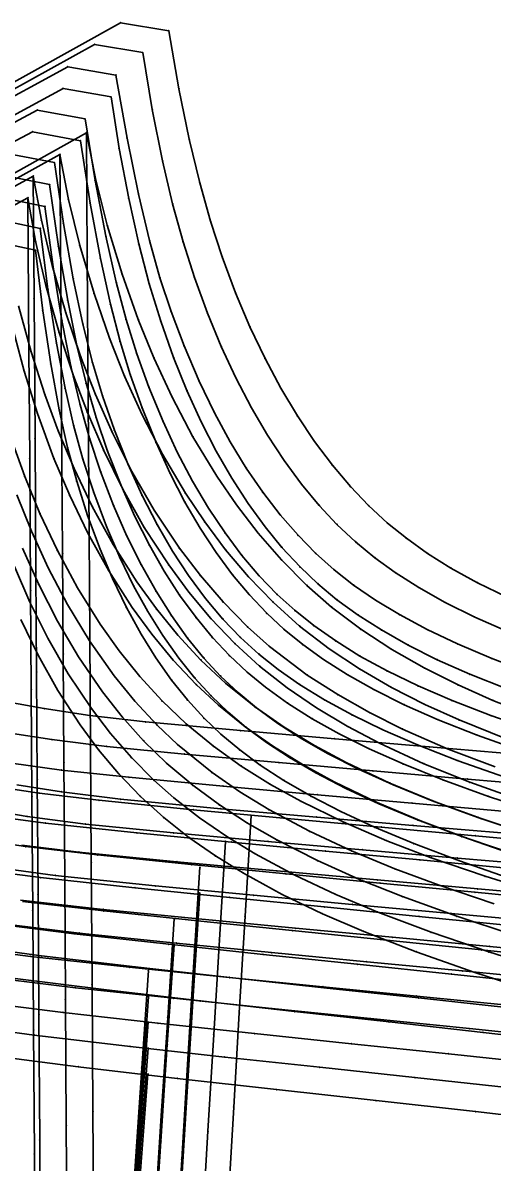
# Model space of a CAD drawing. Extents: x -2408 to 1029, y -526 to 2095.
# Drawn here: x -875.3 to -800.3, y 425.4 to 607.4 of the extents above; entities that cross this region are included whole.
import ezdxf

# ---------------------------------------------------------------- set-up
doc = ezdxf.new("R2010")
doc.units = 0

# ---------------------------------------------------------------- blocks, each defined once
blk = doc.blocks.new(' -30')
at = {"layer": '1'}
for points in [[(-289.37386, 551.669496), (-274.412109, 549.77348), (-259.387268, 548.018997), (-244.405844, 546.337371), (-229.340909, 544.673875), (-214.357411, 543.007636), (-199.380836, 541.282704), (-184.367609, 539.451497), (-169.415656, 537.522511), (-154.549495, 535.507821), (-139.623474, 533.388503), (-124.646614, 531.167397), (-109.742759, 528.897307), (-94.63028, 526.580048), (-94.802148, 510.607237)], [(-364.514656, 143.430233), (-356.98101, 141.824617), (-355.813594, 132.158505), (-354.538157, 123.666169), (-353.201786, 116.346954), (-351.861105, 110.329195), (-350.407926, 104.948884), (-348.670682, 99.509993), (-346.689194, 94.131463), (-344.700375, 89.417051), (-342.479266, 84.806244), (-340.157858, 80.571181), (-337.810276, 76.793827), (-335.284992, 73.211457), (-332.770756, 70.071375), (-330.092839, 67.134432), (-327.423609, 64.578204), (-324.427648, 62.071417), (-321.140023, 59.652097), (-317.385468, 57.203619), (-313.036759, 54.686399), (-308.291491, 52.237276), (-302.903868, 49.742718), (-296.657703, 47.134884), (-289.397763, 44.384762), (-280.534735, 41.31904)]]:
    blk.add_lwpolyline(points, dxfattribs=at)
at = {"layer": '14'}
for points in [[(-293.301081, 539.39331), (-278.887447, 537.525193), (-263.114558, 535.66237), (-247.286252, 533.87858), (-231.421617, 532.126365), (-215.539805, 530.358269), (-199.659932, 528.526835), (-184.716631, 526.701148), (-169.079779, 524.666477), (-154.148415, 522.623082), (-138.82949, 520.438341)], [(-359.312063, 82.89658), (-356.565087, 77.207748), (-353.429419, 71.577262), (-349.88047, 66.087087), (-346.932749, 62.110837), (-343.728349, 58.294186), (-340.256893, 54.671709), (-336.528481, 51.291077), (-332.521971, 48.123477), (-328.283764, 45.170857), (-323.843345, 42.41814), (-317.659198, 39.032747), (-311.237876, 35.940191), (-304.649272, 33.104733), (-296.284769, 29.867512), (-286.909948, 26.573871), (-276.877036, 23.332868), (-263.532528, 19.336986), (-248.79876, 15.122326), (-233.814479, 10.82606), (-218.955663, 6.515586), (-204.365013, 2.23947), (-188.641266, -2.412398), (-173.620496, -6.895268)]]:
    blk.add_lwpolyline(points, dxfattribs=at)
at = {"layer": '2'}
for p in [(-267.785759, 536.391029), (-356.98101, 141.824617)]:
    blk.add_point(p, dxfattribs=at)
at = {"layer": '3'}
for p in [(-274.412109, 549.77348), (-259.387268, 548.018997), (-244.405844, 546.337371), (-229.340909, 544.673875), (-214.357411, 543.007636), (-278.887447, 537.525193), (-263.114558, 535.66237), (-247.286252, 533.87858), (-231.421617, 532.126365), (-215.539805, 530.358269), (-355.813594, 132.158505), (-354.538157, 123.666169), (-353.201786, 116.346954), (-351.861105, 110.329195), (-350.407926, 104.948884), (-348.670682, 99.509993), (-346.689194, 94.131463), (-344.700375, 89.417051), (-342.479266, 84.806244), (-340.157858, 80.571181), (-356.565087, 77.207748), (-337.810276, 76.793827), (-335.284992, 73.211457), (-353.429419, 71.577262), (-332.770756, 70.071375), (-349.88047, 66.087087), (-330.092839, 67.134432), (-327.423609, 64.578204), (-346.932749, 62.110837), (-324.427648, 62.071417), (-343.728349, 58.294186), (-321.140023, 59.652097), (-317.385468, 57.203619), (-340.256893, 54.671709), (-313.036759, 54.686399), (-336.528481, 51.291077), (-308.291491, 52.237276), (-302.903868, 49.742718), (-332.521971, 48.123477), (-296.657703, 47.134884), (-328.283764, 45.170857), (-289.397763, 44.384762), (-323.843345, 42.41814), (-317.659198, 39.032747), (-311.237876, 35.940191), (-304.649272, 33.104733), (-296.284769, 29.867512), (-286.909948, 26.573871)]:
    blk.add_point(p, dxfattribs=at)
at = {"layer": '8'}
blk.add_lwpolyline([(-267.785759, 536.391029), (-268.970889, 520.885647), (-270.140575, 505.316837), (-271.278187, 489.841572), (-272.408891, 474.313432), (-273.518252, 459.303073), (-274.691014, 443.778063), (-275.86766, 428.304753), (-277.042325, 412.779884), (-278.21354, 397.254754), (-279.349544, 382.208615), (-280.523073, 366.683647), (-281.657577, 351.675743), (-282.83071, 336.150751), (-283.991246, 320.791318), (-285.164421, 305.266334), (-286.316888, 290.015761), (-287.446104, 275.072392), (-287.709846, 271.582108)], dxfattribs=at)
blk = doc.blocks.new(' -31')
at = {"layer": '1'}
for points in [[(-294.572983, 555.939261), (-284.804591, 554.599783), (-269.843716, 552.837988), (-254.754232, 551.143919), (-239.759855, 549.516941), (-224.661296, 547.900369), (-209.677459, 546.273139), (-194.588975, 544.567746), (-179.555679, 542.76568), (-164.49136, 540.856719), (-149.612358, 538.879205), (-134.57248, 536.78732), (-119.590017, 534.612449), (-104.571126, 532.37467), (-89.524498, 530.117836), (-89.730812, 514.301875)], [(-364.639015, 146.936512), (-357.084465, 145.364552), (-355.841744, 135.652981), (-354.486199, 127.056629), (-353.116739, 119.8533), (-351.757173, 113.92772), (-350.272996, 108.545644), (-348.545351, 103.225238), (-346.502733, 97.769422), (-344.398006, 92.850309), (-342.200239, 88.341027), (-339.917824, 84.21009), (-337.547293, 80.412807), (-334.990777, 76.797071), (-332.427198, 73.603243), (-329.84217, 70.765068), (-327.103361, 68.131399), (-324.233994, 65.718449), (-320.993117, 63.31719), (-317.328381, 60.911098), (-313.126542, 58.460137), (-308.364337, 55.986844), (-303.07149, 53.527165), (-296.919245, 50.955733), (-289.868552, 48.288784), (-281.27231, 45.327923)]]:
    blk.add_lwpolyline(points, dxfattribs=at)
at = {"layer": '14'}
for points in [[(-296.973227, 543.458219), (-285.931814, 541.950514), (-270.650007, 540.142391), (-255.549055, 538.454662), (-240.406033, 536.816289), (-225.236624, 535.189131), (-210.056457, 533.535046), (-194.881169, 531.815889), (-179.880956, 530.013863), (-164.96576, 528.111366), (-149.778742, 526.078391), (-134.212277, 523.907193), (-118.401681, 521.618003), (-102.367792, 519.202194)], [(-361.203538, 91.426568), (-358.719196, 85.689988), (-355.860612, 79.93868), (-352.603039, 74.25716), (-348.921728, 68.729945), (-345.867782, 64.73664), (-342.551122, 60.913328), (-338.96131, 57.295663), (-335.752168, 54.458364), (-331.663581, 51.273472), (-327.340052, 48.30966), (-322.811814, 45.551205), (-316.508018, 42.165552), (-309.965754, 39.079783), (-303.256714, 36.256644), (-294.745062, 33.04027), (-285.569932, 29.89167), (-275.368494, 26.673572)]]:
    blk.add_lwpolyline(points, dxfattribs=at)
at = {"layer": '2'}
for p in [(-267.785759, 539.896202), (-357.084465, 145.364552)]:
    blk.add_point(p, dxfattribs=at)
at = {"layer": '3'}
for p in [(-284.804591, 554.599783), (-269.843716, 552.837988), (-254.754232, 551.143919), (-239.759855, 549.516941), (-224.661296, 547.900369), (-285.931814, 541.950514), (-270.650007, 540.142391), (-255.549055, 538.454662), (-240.406033, 536.816289), (-225.236624, 535.189131), (-268.971377, 523.980308), (-355.841744, 135.652981), (-354.486199, 127.056629), (-353.116739, 119.8533), (-351.757173, 113.92772), (-350.272996, 108.545644), (-348.545351, 103.225238), (-346.502733, 97.769422), (-344.398006, 92.850309), (-342.200239, 88.341027), (-358.719196, 85.689988), (-339.917824, 84.21009), (-337.547293, 80.412807), (-355.860612, 79.93868), (-334.990777, 76.797071), (-352.603039, 74.25716), (-332.427198, 73.603243), (-329.84217, 70.765068), (-348.921728, 68.729945), (-327.103361, 68.131399), (-324.233994, 65.718449), (-345.867782, 64.73664), (-320.993117, 63.31719), (-342.551122, 60.913328), (-317.328381, 60.911098), (-313.126542, 58.460137), (-338.96131, 57.295663), (-308.364337, 55.986844), (-335.752168, 54.458364), (-303.07149, 53.527165), (-331.663581, 51.273472), (-296.919245, 50.955733), (-327.340052, 48.30966), (-289.868552, 48.288784), (-322.811814, 45.551205), (-316.508018, 42.165552), (-309.965754, 39.079783), (-303.256714, 36.256644), (-294.745062, 33.04027), (-285.569932, 29.89167)]:
    blk.add_point(p, dxfattribs=at)
at = {"layer": '8'}
blk.add_lwpolyline([(-267.785759, 539.896202), (-268.971377, 523.980308), (-270.0986, 508.584758), (-271.194162, 493.295128), (-272.281755, 477.946298), (-273.387537, 462.538378), (-274.514607, 447.192397), (-275.651862, 431.847157), (-276.780583, 416.554046), (-277.908851, 401.208165), (-279.044466, 385.76366), (-280.174425, 370.417898), (-281.309176, 355.012686), (-282.439101, 339.666924), (-283.568809, 324.321148), (-284.686106, 309.145322), (-285.815989, 293.799556), (-286.918402, 278.82658), (-287.709846, 268.076897)], dxfattribs=at)
blk = doc.blocks.new(' -32')
at = {"layer": '1'}
for points in [[(-291.261816, 558.992617), (-279.604794, 557.525161), (-264.510121, 555.838944), (-249.481522, 554.216994), (-234.458875, 552.641387), (-219.435042, 551.07711), (-204.436461, 549.484383), (-189.423476, 547.819198), (-174.51379, 546.062529), (-159.524407, 544.195696), (-144.498304, 542.236475), (-129.531487, 540.197388), (-114.530037, 538.064348), (-99.58351, 535.881365), (-84.422865, 533.652878), (-84.664211, 517.497694)], [(-364.759598, 150.443287), (-357.185555, 148.904104), (-355.882199, 139.260729), (-354.477339, 130.713632), (-353.039532, 123.397508), (-351.587486, 117.262716), (-350.071792, 111.926151), (-348.311524, 106.63344), (-346.243235, 101.204129), (-344.117199, 96.315201), (-341.860052, 91.753745), (-339.469137, 87.489428), (-337.014184, 83.621651), (-334.43757, 80.035884), (-331.827268, 76.832449), (-329.182381, 73.972747), (-326.388817, 71.329051), (-323.463903, 68.909692), (-320.031095, 66.414816), (-316.229863, 63.975742), (-312.015372, 61.574837), (-307.174391, 59.11769), (-301.653349, 56.614723), (-295.419919, 54.076737), (-288.138266, 51.397726), (-279.420165, 48.476766)]]:
    blk.add_lwpolyline(points, dxfattribs=at)
at = {"layer": '14'}
for points in [[(-293.625346, 546.498816), (-281.362285, 544.956903), (-266.224926, 543.245124), (-250.827082, 541.588486), (-235.389151, 539.972582), (-219.927186, 538.359183), (-204.457169, 536.710053), (-188.995145, 534.986961), (-173.972639, 533.205913), (-158.8577, 531.306759), (-143.549379, 529.290806), (-127.963952, 527.154146), (-112.91974, 525.016082), (-97.287788, 522.707405), (-97.546838, 506.107599)], [(-360.731972, 94.359212), (-358.152487, 88.55942), (-355.189828, 82.753037), (-351.819198, 77.026897), (-348.015802, 71.467831), (-344.864337, 67.460407), (-341.445033, 63.632438), (-337.747437, 60.020562), (-333.6186, 56.536549), (-329.370243, 53.41602), (-324.894483, 50.516782), (-320.222188, 47.822459), (-313.740093, 44.520485), (-307.036644, 41.514879), (-300.185016, 38.766828), (-291.523538, 35.634808), (-282.507163, 32.658355)]]:
    blk.add_lwpolyline(points, dxfattribs=at)
at = {"layer": '2'}
for p in [(-267.785759, 543.401413), (-357.185555, 148.904104)]:
    blk.add_point(p, dxfattribs=at)
at = {"layer": '3'}
for p in [(-279.604794, 557.525161), (-264.510121, 555.838944), (-249.481522, 554.216994), (-234.458875, 552.641387), (-219.435042, 551.07711), (-281.362285, 544.956903), (-266.224926, 543.245124), (-250.827082, 541.588486), (-235.389151, 539.972582), (-219.927186, 538.359183), (-268.935325, 527.582206), (-355.882199, 139.260729), (-354.477339, 130.713632), (-353.039532, 123.397508), (-351.587486, 117.262716), (-350.071792, 111.926151), (-348.311524, 106.63344), (-346.243235, 101.204129), (-344.117199, 96.315201), (-341.860052, 91.753745), (-358.152487, 88.55942), (-339.469137, 87.489428), (-355.189828, 82.753037), (-337.014184, 83.621651), (-334.43757, 80.035884), (-351.819198, 77.026897), (-331.827268, 76.832449), (-329.182381, 73.972747), (-348.015802, 71.467831), (-326.388817, 71.329051), (-344.864337, 67.460407), (-323.463903, 68.909692), (-320.031095, 66.414816), (-316.229863, 63.975742), (-341.445033, 63.632438), (-312.015372, 61.574837), (-337.747437, 60.020562), (-307.174391, 59.11769), (-333.6186, 56.536549), (-301.653349, 56.614723), (-329.370243, 53.41602), (-295.419919, 54.076737), (-288.138266, 51.397726), (-324.894483, 50.516782), (-320.222188, 47.822459), (-313.740093, 44.520485), (-307.036644, 41.514879), (-300.185016, 38.766828), (-291.523538, 35.634808)]:
    blk.add_point(p, dxfattribs=at)
at = {"layer": '8'}
blk.add_lwpolyline([(-267.785759, 543.401413), (-268.935325, 527.582206), (-270.014405, 512.479487), (-271.068283, 497.415128), (-272.113179, 482.276074), (-273.171797, 467.07604), (-274.251194, 451.939413), (-275.344252, 436.80376), (-276.431543, 421.721797), (-277.517392, 406.585633), (-278.609211, 391.348216), (-279.695318, 376.212082), (-280.782325, 361.076011), (-281.87353, 345.878914), (-282.959968, 330.742801), (-284.033857, 315.781003), (-285.120378, 300.644871), (-286.231128, 285.17165), (-287.314048, 270.085635), (-287.709846, 264.571705)], dxfattribs=at)
blk = doc.blocks.new(' -33')
at = {"layer": '1'}
for points in [[(-287.827379, 562.058651), (-274.890736, 560.557921), (-259.960293, 558.975201), (-244.829363, 557.401476), (-229.748771, 555.867998), (-214.663975, 554.334272), (-199.587318, 552.761024), (-184.518769, 551.113028), (-169.449439, 549.362172), (-154.403529, 547.517787), (-139.385269, 545.59427), (-124.360433, 543.586255), (-109.413128, 541.504202), (-94.40716, 539.359567), (-79.322128, 537.190132), (-79.583214, 521.604267), (-79.803495, 506.49299)], [(-364.873428, 153.952684), (-357.281685, 152.447815), (-355.877421, 142.591462), (-354.387772, 133.932651), (-352.92332, 126.760614), (-351.45677, 120.743399), (-349.870425, 115.295784), (-348.038212, 109.921474), (-345.886914, 104.416204), (-343.685288, 99.464104), (-341.370615, 94.88312), (-338.997886, 90.732213), (-336.547851, 86.930032), (-333.941023, 83.348583), (-331.316687, 80.163987), (-328.62404, 77.282708), (-325.782373, 74.621467), (-322.855387, 72.224611), (-319.350102, 69.704192), (-315.405646, 67.207286), (-311.127886, 64.809073), (-306.352915, 62.423165), (-300.934149, 60.001118), (-294.560091, 57.443663), (-287.280275, 54.810277), (-278.653701, 51.97534)]]:
    blk.add_lwpolyline(points, dxfattribs=at)
at = {"layer": '14'}
for points in [[(-293.290708, 549.969368), (-279.422873, 548.296345), (-263.781637, 546.59932), (-248.087596, 544.969511), (-232.356252, 543.370659), (-216.603046, 541.7665), (-200.843434, 540.120773), (-185.092896, 538.397218), (-170.100999, 536.652065), (-154.722652, 534.758032), (-139.161279, 532.75081), (-123.330698, 530.626266), (-108.06106, 528.502795), (-92.207785, 526.212616), (-92.497917, 509.56942)], [(-362.519619, 102.952273), (-360.198585, 97.162103), (-357.508017, 91.286058), (-354.422913, 85.413877), (-350.918266, 79.635286), (-346.969071, 74.040017), (-343.700395, 70.017847), (-340.157052, 66.187131), (-336.884935, 63.077274), (-331.391649, 58.621447), (-326.973651, 55.560766), (-322.335469, 52.722167), (-315.863632, 49.253399), (-309.132128, 46.108799), (-302.216245, 43.247991), (-295.191263, 40.630598), (-286.41091, 37.653309)]]:
    blk.add_lwpolyline(points, dxfattribs=at)
at = {"layer": '2'}
for p in [(-267.785759, 546.906624), (-357.281685, 152.447815)]:
    blk.add_point(p, dxfattribs=at)
at = {"layer": '3'}
for p in [(-274.890736, 560.557921), (-259.960293, 558.975201), (-244.829363, 557.401476), (-229.748771, 555.867998), (-214.663975, 554.334272), (-279.422873, 548.296345), (-263.781637, 546.59932), (-248.087596, 544.969511), (-232.356252, 543.370659), (-216.603046, 541.7665), (-268.899621, 531.204159), (-355.877421, 142.591462), (-354.387772, 133.932651), (-352.92332, 126.760614), (-351.45677, 120.743399), (-349.870425, 115.295784), (-348.038212, 109.921474), (-345.886914, 104.416204), (-343.685288, 99.464104), (-360.198585, 97.162103), (-341.370615, 94.88312), (-357.508017, 91.286058), (-338.997886, 90.732213), (-336.547851, 86.930032), (-354.422913, 85.413877), (-333.941023, 83.348583), (-331.316687, 80.163987), (-350.918266, 79.635286), (-328.62404, 77.282708), (-325.782373, 74.621467), (-346.969071, 74.040017), (-322.855387, 72.224611), (-343.700395, 70.017847), (-319.350102, 69.704192), (-340.157052, 66.187131), (-315.405646, 67.207286), (-311.127886, 64.809073), (-336.884935, 63.077274), (-306.352915, 62.423165), (-331.391649, 58.621447), (-300.934149, 60.001118), (-294.560091, 57.443663), (-326.973651, 55.560766), (-287.280275, 54.810277), (-322.335469, 52.722167), (-315.863632, 49.253399), (-309.132128, 46.108799), (-302.216245, 43.247991), (-295.191263, 40.630598)]:
    blk.add_point(p, dxfattribs=at)
at = {"layer": '8'}
blk.add_lwpolyline([(-267.785759, 546.906624), (-268.899621, 531.204159), (-269.972668, 515.818523), (-271.026283, 500.384906), (-272.070381, 484.865302), (-273.084857, 469.903824), (-274.205876, 453.765856), (-275.298994, 438.249628), (-276.386789, 422.78847), (-277.472884, 407.271753), (-278.521339, 392.271899), (-279.607435, 376.755195), (-280.69455, 361.238558), (-281.78593, 345.659346), (-282.87251, 330.142659), (-283.946509, 314.80467), (-285.033146, 299.287995), (-286.101627, 284.031138), (-287.161297, 268.899653), (-287.709846, 261.066513)], dxfattribs=at)
blk = doc.blocks.new(' -34')
at = {"layer": '1'}
for points in [[(-294.496702, 566.479853), (-285.024764, 565.239914), (-269.948161, 563.615955), (-254.836865, 562.076983), (-239.753081, 560.557723), (-224.667632, 559.063796), (-209.580622, 557.564088), (-194.579889, 556.026452), (-179.506059, 554.402791), (-164.488583, 552.684381), (-149.43639, 550.869334), (-134.508203, 548.99195), (-119.475633, 547.021967), (-104.476103, 544.974444), (-89.461433, 542.872094), (-74.224463, 540.724983), (-74.515587, 524.8052), (-74.760259, 509.756211)], [(-364.980469, 157.468653), (-357.375031, 155.99617), (-355.926032, 146.275756), (-354.357518, 137.481274), (-352.833739, 130.24567), (-351.29973, 124.126287), (-349.698151, 118.764082), (-347.794941, 113.302413), (-345.650924, 107.910726), (-343.380868, 102.878744), (-341.008348, 98.251273), (-338.538317, 93.994399), (-335.984893, 90.097617), (-333.282861, 86.453698), (-330.499376, 83.149176), (-327.713322, 80.243512), (-324.774262, 77.567901), (-321.702314, 75.127813), (-318.274124, 72.730557), (-314.289165, 70.268748), (-309.906378, 67.871087), (-305.027754, 65.493907), (-299.484168, 63.080542), (-292.995717, 60.548383), (-285.555726, 57.934302)]]:
    blk.add_lwpolyline(points, dxfattribs=at)
at = {"layer": '14'}
for points in [[(-297.216235, 554.043035), (-286.593197, 552.657782), (-270.86197, 550.943327), (-254.90407, 549.304157), (-239.968846, 547.816266), (-225.006669, 546.339513), (-210.03005, 544.845166), (-195.051501, 543.304491), (-180.083532, 541.688759), (-165.158046, 539.97702), (-149.556659, 538.087674), (-133.817431, 536.093392), (-118.691155, 534.102485), (-103.198992, 531.99205), (-87.12779, 529.717789), (-87.444471, 513.128595)], [(-364.625197, 112.978538), (-362.101102, 105.89844), (-359.685416, 100.033105), (-356.890165, 94.088954), (-353.690237, 88.158366), (-350.060528, 82.333735), (-347.04109, 78.090357), (-343.755186, 73.997521), (-340.192212, 70.094188), (-336.341587, 66.419344), (-332.005804, 62.85593), (-327.584224, 59.703562), (-322.928981, 56.784999), (-318.072587, 54.082525), (-311.34074, 50.784775), (-304.38623, 47.797739), (-297.28617, 45.079452), (-288.711379, 42.122635), (-277.974996, 38.76977)]]:
    blk.add_lwpolyline(points, dxfattribs=at)
at = {"layer": '2'}
for p in [(-267.785759, 550.411797), (-357.375031, 155.99617)]:
    blk.add_point(p, dxfattribs=at)
at = {"layer": '3'}
for p in [(-285.024764, 565.239914), (-269.948161, 563.615955), (-254.836865, 562.076983), (-239.753081, 560.557723), (-224.667632, 559.063796), (-286.593197, 552.657782), (-270.86197, 550.943327), (-254.90407, 549.304157), (-239.968846, 547.816266), (-225.006669, 546.339513), (-268.864277, 534.845587), (-355.926032, 146.275756), (-354.357518, 137.481274), (-352.833739, 130.24567), (-351.29973, 124.126287), (-349.698151, 118.764082), (-347.794941, 113.302413), (-345.650924, 107.910726), (-362.101102, 105.89844), (-343.380868, 102.878744), (-359.685416, 100.033105), (-341.008348, 98.251273), (-356.890165, 94.088954), (-338.538317, 93.994399), (-335.984893, 90.097617), (-353.690237, 88.158366), (-333.282861, 86.453698), (-350.060528, 82.333735), (-330.499376, 83.149176), (-327.713322, 80.243512), (-347.04109, 78.090357), (-324.774262, 77.567901), (-321.702314, 75.127813), (-343.755186, 73.997521), (-318.274124, 72.730557), (-340.192212, 70.094188), (-314.289165, 70.268748), (-309.906378, 67.871087), (-336.341587, 66.419344), (-305.027754, 65.493907), (-332.005804, 62.85593), (-299.484168, 63.080542), (-292.995717, 60.548383), (-327.584224, 59.703562), (-322.928981, 56.784999), (-318.072587, 54.082525), (-311.34074, 50.784775), (-304.38623, 47.797739), (-297.28617, 45.079452), (-288.711379, 42.122635)]:
    blk.add_point(p, dxfattribs=at)
at = {"layer": '8'}
blk.add_lwpolyline([(-267.785759, 550.411797), (-268.864277, 534.845587), (-269.931037, 519.185757), (-270.942401, 504.021099), (-271.944262, 488.756954), (-272.951471, 473.493179), (-273.986686, 458.166258), (-275.034671, 442.905221), (-276.08056, 427.700825), (-277.124562, 412.439522), (-278.165872, 397.178028), (-279.215287, 381.810336), (-280.258805, 366.549018), (-281.306995, 351.223613), (-282.350378, 335.962271), (-283.393533, 320.700933), (-284.424243, 305.622657), (-285.467563, 290.361306), (-286.525887, 274.88048), (-287.534775, 260.122312), (-287.709846, 257.561302)], dxfattribs=at)
blk = doc.blocks.new(' -35')
at = {"layer": '1'}
for points in [[(-299.393308, 570.745541), (-291.45189, 569.585558), (-280.017705, 568.240454), (-265.054462, 566.703216), (-249.92133, 565.210755), (-234.962536, 563.759321), (-219.825743, 562.302281), (-204.703902, 560.828106), (-189.573888, 559.301744), (-174.452077, 557.6967), (-159.393028, 555.99872), (-144.292206, 554.206132), (-129.36371, 552.360971), (-114.281239, 550.420899), (-99.342219, 548.420462), (-84.27683, 546.351641), (-69.129224, 544.258728), (-69.437398, 528.531169), (-69.712484, 513.024848)], [(-378.76651, 153.726704), (-365.090904, 160.976944), (-357.468872, 159.538155), (-355.912966, 149.594261), (-354.269004, 140.746066), (-352.674647, 133.442842), (-351.133885, 127.484738), (-349.52246, 122.222016), (-347.635642, 116.904746), (-345.404682, 111.366563), (-343.158275, 106.454284), (-340.793218, 101.884525), (-338.358351, 97.706012), (-335.808751, 93.818606), (-333.194435, 90.280002), (-330.55343, 87.108852), (-327.745375, 84.131009), (-324.975724, 81.551862), (-322.015436, 79.13469), (-318.717362, 76.765161), (-314.916579, 74.351986), (-310.668805, 71.96437), (-305.821035, 69.546173), (-300.430838, 67.152381), (-294.211891, 64.68394), (-287.208173, 62.185684)]]:
    blk.add_lwpolyline(points, dxfattribs=at)
at = {"layer": '14'}
for points in [[(-293.708708, 557.068452), (-282.910103, 555.784598), (-267.429021, 554.176959), (-252.259415, 552.672415), (-237.051453, 551.201845), (-221.817557, 549.737256), (-206.570224, 548.250662), (-191.321893, 546.71407), (-174.997432, 544.98044), (-160.180583, 543.305561), (-144.361758, 541.421188), (-128.450832, 539.4399), (-113.214715, 537.470357), (-97.697227, 535.395233), (-82.047787, 533.223), (-82.386571, 516.780326)], [(-368.329869, 129.988249), (-366.415843, 122.758463), (-364.306365, 116.025239), (-361.676709, 108.846065), (-359.165385, 102.906408), (-356.264455, 96.895232), (-352.948725, 90.907598), (-349.192997, 85.038569), (-346.072297, 80.771819), (-342.679297, 76.665361), (-339.00336, 72.759293), (-335.437443, 69.442327), (-331.201454, 66.018252), (-326.695625, 62.852454), (-321.953247, 59.926538), (-317.007616, 57.222113), (-310.154819, 53.928967), (-303.078807, 50.953299), (-295.858496, 48.251511), (-287.485178, 45.428379)]]:
    blk.add_lwpolyline(points, dxfattribs=at)
at = {"layer": '2'}
for p in [(-267.785759, 553.917007), (-365.090904, 160.976944), (-357.468872, 159.538155)]:
    blk.add_point(p, dxfattribs=at)
at = {"layer": '3'}
for p in [(-291.45189, 569.585558), (-280.017705, 568.240454), (-265.054462, 566.703216), (-249.92133, 565.210755), (-234.962536, 563.759321), (-219.825743, 562.302281), (-282.910103, 555.784598), (-267.429021, 554.176959), (-252.259415, 552.672415), (-237.051453, 551.201845), (-221.817557, 549.737256), (-268.864741, 537.978135), (-269.889514, 522.580979), (-355.912966, 149.594261), (-354.269004, 140.746066), (-352.674647, 133.442842), (-351.133885, 127.484738), (-366.415843, 122.758463), (-349.52246, 122.222016), (-347.635642, 116.904746), (-364.306365, 116.025239), (-345.404682, 111.366563), (-361.676709, 108.846065), (-343.158275, 106.454284), (-359.165385, 102.906408), (-340.793218, 101.884525), (-356.264455, 96.895232), (-338.358351, 97.706012), (-335.808751, 93.818606), (-352.948725, 90.907598), (-333.194435, 90.280002), (-330.55343, 87.108852), (-349.192997, 85.038569), (-327.745375, 84.131009), (-346.072297, 80.771819), (-324.975724, 81.551862), (-322.015436, 79.13469), (-342.679297, 76.665361), (-318.717362, 76.765161), (-314.916579, 74.351986), (-339.00336, 72.759293), (-310.668805, 71.96437), (-335.437443, 69.442327), (-305.821035, 69.546173), (-331.201454, 66.018252), (-300.430838, 67.152381), (-294.211891, 64.68394), (-326.695625, 62.852454), (-321.953247, 59.926538), (-317.007616, 57.222113), (-310.154819, 53.928967), (-303.078807, 50.953299), (-295.858496, 48.251511)]:
    blk.add_point(p, dxfattribs=at)
at = {"layer": '8'}
blk.add_lwpolyline([(-267.785759, 553.917007), (-268.864741, 537.978135), (-269.889514, 522.580979), (-270.900485, 507.06701), (-271.860093, 492.088782), (-272.822973, 477.110772), (-273.811471, 462.067876), (-274.814074, 447.09247), (-275.861032, 431.524137), (-276.86279, 416.548675), (-277.861106, 401.572977), (-278.866672, 386.488486), (-279.866481, 371.512893), (-280.866942, 356.537344), (-281.871547, 341.496161), (-282.871413, 326.520576), (-283.902178, 311.081352), (-284.902103, 296.105773), (-285.902076, 281.130196), (-286.918041, 265.914754), (-287.709846, 254.05611)], dxfattribs=at)
blk = doc.blocks.new(' -36')
at = {"layer": '1'}
for points in [[(-296.693441, 573.831966), (-288.33351, 572.718557), (-273.740332, 571.14524), (-258.632123, 569.671512), (-243.683755, 568.250043), (-228.586526, 566.83085), (-213.636555, 565.425506), (-198.674168, 563.990806), (-183.732225, 562.501905), (-168.689359, 560.922246), (-153.765843, 559.25951), (-138.851626, 557.514511), (-123.877671, 555.693485), (-108.9804, 553.810085), (-94.00935, 551.841663), (-79.127872, 549.836981), (-64.03367, 547.791557), (-64.368349, 531.78176), (-64.65812, 516.612985)], [(-378.938937, 157.128914), (-365.205956, 164.485626), (-357.565651, 163.081093), (-355.962648, 153.25609), (-354.249564, 144.340943), (-352.601601, 136.99883), (-351.02633, 131.042581), (-349.327112, 125.60912), (-347.395588, 120.279216), (-345.141957, 114.797072), (-342.860487, 109.878447), (-340.430182, 105.24232), (-337.887887, 100.944687), (-335.254854, 96.994944), (-332.566058, 93.41766), (-329.841287, 90.205706), (-326.953292, 87.203462), (-324.093569, 84.598898), (-321.115266, 82.220718), (-317.611981, 79.762494), (-313.734779, 77.364058), (-309.41056, 74.99608), (-304.467502, 72.594162), (-299.03874, 70.245934), (-292.86608, 67.856535), (-285.65001, 65.348108)]]:
    blk.add_lwpolyline(points, dxfattribs=at)
at = {"layer": '14'}
for points in [[(-292.294125, 560.405014), (-279.111996, 558.933638), (-263.917224, 557.42101), (-248.470929, 555.941272), (-232.988202, 554.487812), (-217.481456, 553.033374), (-201.963107, 551.550702), (-186.445579, 550.012542), (-170.571527, 548.351725), (-155.169203, 546.637477), (-139.138484, 544.758341), (-124.026077, 542.910319), (-108.564405, 540.950376), (-92.827239, 538.886789), (-76.967788, 536.72821), (-77.324321, 520.519492), (-77.52364, 504.052251)], [(-368.187085, 133.252479), (-366.183708, 125.906491), (-363.982942, 119.072709), (-361.83905, 113.277054), (-359.327094, 107.295201), (-356.421811, 101.224918), (-353.097934, 95.163975), (-349.330198, 89.210143), (-346.197911, 84.873869), (-342.791089, 80.694094), (-339.099067, 76.712056), (-335.11118, 72.968997), (-330.396833, 69.180954), (-325.806533, 66.002149), (-320.976825, 63.069347), (-315.941796, 60.363474), (-308.967903, 57.075647), (-301.770293, 54.112069), (-294.429749, 51.427512), (-286.258987, 48.734133)]]:
    blk.add_lwpolyline(points, dxfattribs=at)
at = {"layer": '2'}
for p in [(-267.785759, 557.422218), (-365.205956, 164.485626), (-357.565651, 163.081093)]:
    blk.add_point(p, dxfattribs=at)
at = {"layer": '3'}
for p in [(-288.33351, 572.718557), (-273.740332, 571.14524), (-258.632123, 569.671512), (-243.683755, 568.250043), (-228.586526, 566.83085), (-279.111996, 558.933638), (-263.917224, 557.42101), (-248.470929, 555.941272), (-232.988202, 554.487812), (-217.481456, 553.033374), (-268.829755, 541.650889), (-269.848107, 526.003867), (-355.962648, 153.25609), (-354.249564, 144.340943), (-352.601601, 136.99883), (-351.02633, 131.042581), (-366.183708, 125.906491), (-349.327112, 125.60912), (-347.395588, 120.279216), (-363.982942, 119.072709), (-345.141957, 114.797072), (-361.83905, 113.277054), (-342.860487, 109.878447), (-359.327094, 107.295201), (-340.430182, 105.24232), (-356.421811, 101.224918), (-337.887887, 100.944687), (-335.254854, 96.994944), (-353.097934, 95.163975), (-332.566058, 93.41766), (-349.330198, 89.210143), (-329.841287, 90.205706), (-326.953292, 87.203462), (-346.197911, 84.873869), (-324.093569, 84.598898), (-321.115266, 82.220718), (-342.791089, 80.694094), (-317.611981, 79.762494), (-339.099067, 76.712056), (-313.734779, 77.364058), (-309.41056, 74.99608), (-335.11118, 72.968997), (-304.467502, 72.594162), (-330.396833, 69.180954), (-299.03874, 70.245934), (-292.86608, 67.856535), (-325.806533, 66.002149), (-320.976825, 63.069347), (-315.941796, 60.363474), (-308.967903, 57.075647), (-301.770293, 54.112069), (-294.429749, 51.427512)]:
    blk.add_point(p, dxfattribs=at)
at = {"layer": '8'}
blk.add_lwpolyline([(-267.785759, 557.422218), (-268.829755, 541.650889), (-269.848107, 526.003867), (-270.816633, 510.809799), (-271.776098, 495.481495), (-272.737112, 480.153301), (-273.723161, 464.758583), (-274.724858, 449.432983), (-275.728562, 434.167), (-276.731204, 418.841461), (-277.729859, 403.515668), (-278.735334, 388.078504), (-279.735093, 372.752783), (-280.735647, 357.427113), (-281.740432, 342.034287), (-282.740442, 326.708584), (-283.727838, 311.574727), (-284.727862, 296.249042), (-285.72795, 280.923341), (-286.727251, 265.609378), (-287.709846, 250.5509)], dxfattribs=at)
blk = doc.blocks.new(' -37')
at = {"layer": '1'}
for points in [[(-300.778548, 577.989096), (-293.415212, 576.879222), (-283.866846, 575.741513), (-268.840025, 574.236501), (-253.835037, 572.824723), (-238.84872, 571.445634), (-223.870873, 570.077698), (-208.884311, 568.699824), (-193.860524, 567.283734), (-178.882822, 565.812434), (-163.91307, 564.262636), (-148.803086, 562.604376), (-133.852104, 560.882373), (-118.8881, 559.093336), (-103.953026, 557.239215), (-89.063701, 555.317868), (-74.143777, 553.345269), (-58.940139, 551.32328), (-59.285037, 535.679771), (-59.595045, 520.52381), (-59.811099, 505.360085)], [(-378.974385, 160.605121), (-365.307426, 167.997055), (-357.653351, 166.625938), (-356.372459, 158.395948), (-354.854966, 150.394063), (-353.23672, 143.169762), (-351.562243, 136.8019), (-349.739826, 130.867235), (-347.689343, 125.061908), (-345.566854, 119.780643), (-343.290383, 114.771342), (-340.896814, 110.097379), (-338.406639, 105.770072), (-335.794222, 101.729628), (-333.109007, 98.037618), (-330.408668, 94.738505), (-327.537753, 91.634749), (-324.693931, 88.92924), (-321.658172, 86.401123), (-318.260182, 83.928605), (-314.568479, 81.56305), (-310.290499, 79.141885), (-305.655773, 76.818247), (-300.458629, 74.498825), (-294.557232, 72.149041)]]:
    blk.add_lwpolyline(points, dxfattribs=at)
at = {"layer": '14'}
for points in [[(-299.827812, 564.971442), (-290.841817, 563.747071), (-274.884587, 562.06786), (-259.205138, 560.569429), (-243.479685, 559.114463), (-227.720586, 557.676432), (-211.9402, 556.228805), (-196.150944, 554.745059), (-180.365177, 553.198662), (-164.64115, 551.568195), (-149.020605, 549.84801), (-133.887354, 548.098921), (-118.623572, 546.262985), (-103.061235, 544.323751), (-87.957676, 542.379106), (-71.887789, 540.233421), (-72.278397, 523.201596), (-72.491257, 507.370553)], [(-386.212032, 142.271356), (-370.919876, 150.541458), (-370.919876, 150.541458), (-369.6859, 143.609464), (-368.042086, 136.516706), (-365.948199, 129.054855), (-363.655078, 122.121026), (-361.426145, 116.246887), (-358.819179, 110.1909), (-355.808859, 104.053563), (-352.369872, 97.935386), (-348.4769, 91.936871), (-345.244012, 87.576971), (-341.730837, 83.383314), (-337.926692, 79.398299), (-333.989939, 75.807388), (-329.592009, 72.34402), (-324.917023, 69.152627), (-319.999819, 66.213413), (-314.875239, 63.506587), (-307.780105, 60.224775), (-300.460839, 57.274007), (-293.000034, 54.607372)]]:
    blk.add_lwpolyline(points, dxfattribs=at)
at = {"layer": '2'}
for p in [(-267.785759, 560.927429), (-365.307426, 167.997055), (-357.653351, 166.625938), (-370.919876, 150.541458), (-370.919876, 150.541458)]:
    blk.add_point(p, dxfattribs=at)
at = {"layer": '3'}
for p in [(-293.415212, 576.879222), (-283.866846, 575.741513), (-268.840025, 574.236501), (-253.835037, 572.824723), (-238.84872, 571.445634), (-223.870873, 570.077698), (-290.841817, 563.747071), (-274.884587, 562.06786), (-259.205138, 560.569429), (-243.479685, 559.114463), (-227.720586, 557.676432), (-268.795142, 545.34185), (-269.765149, 530.114361), (-356.372459, 158.395948), (-370.919876, 150.541458), (-354.854966, 150.394063), (-369.6859, 143.609464), (-353.23672, 143.169762), (-368.042086, 136.516706), (-351.562243, 136.8019), (-349.739826, 130.867235), (-365.948199, 129.054855), (-370.756079, 126.306033), (-347.689343, 125.061908), (-363.655078, 122.121026), (-345.566854, 119.780643), (-361.426145, 116.246887), (-343.290383, 114.771342), (-358.819179, 110.1909), (-340.896814, 110.097379), (-370.638723, 108.941959), (-338.406639, 105.770072), (-355.808859, 104.053563), (-335.794222, 101.729628), (-352.369872, 97.935386), (-333.109007, 98.037618), (-330.408668, 94.738505), (-348.4769, 91.936871), (-327.537753, 91.634749), (-370.496264, 87.863638), (-345.244012, 87.576971), (-324.693931, 88.92924), (-321.658172, 86.401123), (-318.260182, 83.928605), (-341.730837, 83.383314), (-314.568479, 81.56305), (-337.926692, 79.398299), (-310.290499, 79.141885), (-305.655773, 76.818247), (-333.989939, 75.807388), (-300.458629, 74.498825), (-370.389204, 72.023092), (-329.592009, 72.34402), (-324.917023, 69.152627), (-319.999819, 66.213413), (-314.875239, 63.506587), (-307.780105, 60.224775), (-300.460839, 57.274007), (-370.273777, 54.944459), (-370.151098, 36.792823), (-370.022282, 17.733261), (-369.888447, -2.069131)]:
    blk.add_point(p, dxfattribs=at)
at = {"layer": '4'}
blk.add_point((-370.919876, 150.541458), dxfattribs=at)
at = {"layer": '8'}
for points in [[(-267.785759, 560.927429), (-268.795142, 545.34185), (-269.765149, 530.114361), (-270.732745, 514.613438), (-271.650701, 499.616754), (-272.567585, 484.620003), (-273.5058, 469.554919), (-274.46069, 454.560548), (-275.424583, 439.566741), (-276.425412, 423.951793), (-277.381598, 408.957502), (-278.336233, 393.963106), (-279.299279, 378.854898), (-280.256221, 363.860666), (-281.217806, 348.797753), (-282.174623, 333.803491), (-283.131186, 318.809211), (-284.118728, 303.329621), (-285.075416, 288.33535), (-286.057556, 272.942613), (-287.025861, 257.766222), (-287.709846, 247.045708)], [(-370.919876, 150.541458), (-370.756079, 126.306033), (-370.638723, 108.941959), (-370.496264, 87.863638), (-370.389204, 72.023092), (-370.273777, 54.944459), (-370.151098, 36.792823), (-370.022282, 17.733261), (-369.888447, -2.069131), (-369.750706, -22.449312)]]:
    blk.add_lwpolyline(points, dxfattribs=at)
blk = doc.blocks.new(' -38')
at = {"layer": '1'}
for points in [[(-297.827183, 581.0224), (-289.881513, 579.943329), (-279.106949, 578.788285), (-264.101793, 577.374189), (-249.020315, 575.998291), (-233.995271, 574.657014), (-218.954244, 573.320155), (-203.930237, 571.966751), (-188.889928, 570.570908), (-173.875438, 569.115257), (-158.868778, 567.581384), (-143.820729, 565.953107), (-128.831895, 564.253433), (-113.898613, 562.497704), (-98.924752, 560.671467), (-83.907708, 558.768323), (-68.948437, 556.825968), (-53.847418, 554.854164), (-54.215335, 538.936708), (-54.548529, 523.451694), (-54.783795, 508.175085)], [(-379.123419, 164.017534), (-365.417404, 171.506786), (-357.747765, 170.169544), (-355.970357, 160.103791), (-354.133043, 151.17385), (-352.362136, 143.74165), (-350.715318, 137.833126), (-348.95188, 132.441264), (-346.880058, 126.951118), (-344.479478, 121.331111), (-342.049631, 116.285293), (-339.536155, 111.661388), (-336.965052, 107.452326), (-334.328306, 103.603195), (-331.539488, 99.982217), (-328.704624, 96.720709), (-325.894622, 93.860514), (-322.945628, 91.219404), (-319.841406, 88.788064), (-316.355064, 86.389407), (-312.529014, 84.064497), (-308.090701, 81.678285), (-303.274358, 79.383775), (-297.904159, 77.104972), (-291.668799, 74.744396)]]:
    blk.add_lwpolyline(points, dxfattribs=at)
at = {"layer": '14'}
for points in [[(-296.194695, 567.952533), (-287.076483, 566.840803), (-271.473491, 565.304424), (-255.516389, 563.833731), (-239.515146, 562.398618), (-223.482146, 560.973282), (-207.429718, 559.531914), (-191.370191, 558.048706), (-175.315951, 556.497855), (-159.779736, 554.907092), (-143.928005, 553.186272), (-128.608882, 551.442737), (-113.199455, 549.618944), (-97.54333, 547.700324), (-82.433049, 545.787872), (-66.80779, 543.738594), (-67.209899, 527.077992), (-67.453964, 510.809829)], [(-386.355822, 145.617241), (-370.919876, 154.04665), (-370.919876, 154.04665), (-369.61762, 146.99133), (-367.894906, 139.780968), (-365.70937, 132.20359), (-363.322848, 125.17023), (-361.008004, 119.218218), (-358.305137, 113.088896), (-355.1889, 106.885535), (-351.633939, 100.711396), (-347.614902, 94.669743), (-344.280824, 90.287566), (-340.660747, 86.081563), (-336.743978, 82.0953), (-333.266174, 78.989909), (-327.229736, 74.409617), (-322.384239, 71.29446), (-317.305607, 68.430859), (-312.029459, 65.798309), (-304.748918, 62.612215), (-297.264989, 59.751816)]]:
    blk.add_lwpolyline(points, dxfattribs=at)
at = {"layer": '2'}
for p in [(-267.785759, 564.432602), (-365.417404, 171.506786), (-357.747765, 170.169544), (-370.919876, 154.04665), (-370.919876, 154.04665)]:
    blk.add_point(p, dxfattribs=at)
at = {"layer": '3'}
for p in [(-289.881513, 579.943329), (-279.106949, 578.788285), (-264.101793, 577.374189), (-249.020315, 575.998291), (-233.995271, 574.657014), (-287.076483, 566.840803), (-271.473491, 565.304424), (-255.516389, 563.833731), (-239.515146, 562.398618), (-223.482146, 560.973282), (-268.79559, 548.4989), (-269.765673, 532.931308), (-270.690884, 517.781071), (-355.970357, 160.103791), (-370.919876, 154.04665), (-354.133043, 151.17385), (-369.61762, 146.99133), (-352.362136, 143.74165), (-367.894906, 139.780968), (-350.715318, 137.833126), (-370.788969, 134.526957), (-365.70937, 132.20359), (-348.95188, 132.441264), (-346.880058, 126.951118), (-363.322848, 125.17023), (-344.479478, 121.331111), (-361.008004, 119.218218), (-342.049631, 116.285293), (-358.305137, 113.088896), (-370.638723, 112.123673), (-339.536155, 111.661388), (-336.965052, 107.452326), (-355.1889, 106.885535), (-334.328306, 103.603195), (-351.633939, 100.711396), (-331.539488, 99.982217), (-328.704624, 96.720709), (-347.614902, 94.669743), (-325.894622, 93.860514), (-322.945628, 91.219404), (-370.496264, 90.881451), (-344.280824, 90.287566), (-319.841406, 88.788064), (-340.660747, 86.081563), (-316.355064, 86.389407), (-312.529014, 84.064497), (-336.743978, 82.0953), (-308.090701, 81.678285), (-333.266174, 78.989909), (-303.274358, 79.383775), (-297.904159, 77.104972), (-370.389204, 74.917717), (-327.229736, 74.409617), (-322.384239, 71.29446), (-317.305607, 68.430859), (-312.029459, 65.798309), (-304.748918, 62.612215), (-370.273777, 57.706283), (-370.151098, 39.413502), (-370.022282, 20.205736), (-369.888446, 0.249345)]:
    blk.add_point(p, dxfattribs=at)
at = {"layer": '4'}
blk.add_point((-370.919876, 154.04665), dxfattribs=at)
at = {"layer": '8'}
for points in [[(-267.785759, 564.432602), (-268.79559, 548.4989), (-269.765673, 532.931308), (-270.690884, 517.781071), (-271.608583, 502.449512), (-272.524328, 487.117842), (-273.461049, 471.716247), (-274.415279, 456.386928), (-275.379307, 441.05821), (-276.337063, 425.79129), (-277.29365, 410.462126), (-278.248356, 395.132831), (-279.211341, 379.687194), (-280.168331, 364.358045), (-281.125668, 349.028933), (-282.087019, 333.629568), (-283.043701, 318.300389), (-283.987853, 303.171853), (-284.94464, 287.84268), (-285.901466, 272.513529), (-286.842971, 257.429392), (-287.709846, 243.540497)], [(-370.919876, 154.04665), (-370.788969, 134.526957), (-370.638723, 112.123673), (-370.496264, 90.881451), (-370.389204, 74.917717), (-370.273777, 57.706283), (-370.151098, 39.413502), (-370.022282, 20.205736), (-369.888446, 0.249345), (-369.750706, -20.289309)]]:
    blk.add_lwpolyline(points, dxfattribs=at)
blk = doc.blocks.new(' -39')
at = {"layer": '1'}
for points in [[(-302.44569, 585.288208), (-295.465604, 584.186187), (-286.722762, 583.100472), (-274.35841, 581.870232), (-259.276814, 580.529054), (-244.272418, 579.200383), (-229.211684, 577.890724), (-214.075544, 576.578375), (-199.01652, 575.24766), (-184.067689, 573.880953), (-169.018713, 572.440765), (-153.977396, 570.922887), (-138.997513, 569.325083), (-123.973036, 567.648253), (-109.011203, 565.918443), (-94.000998, 564.119037), (-79.004883, 562.252142), (-64.008562, 560.340224), (-48.755493, 558.384438), (-49.133385, 542.710391), (-49.479879, 527.438725), (-49.74085, 512.102741)], [(-379.23984, 167.449673), (-365.372581, 175.097141), (-357.711372, 173.794823), (-356.181612, 164.705735), (-354.548349, 156.523648), (-352.941097, 149.67122), (-351.27275, 143.602651), (-349.463276, 137.915032), (-347.39394, 132.238231), (-345.193153, 126.910308), (-342.85872, 121.887357), (-340.374714, 117.131064), (-337.801594, 112.740396), (-335.145837, 108.697309), (-332.36415, 104.925296), (-329.546503, 101.530256), (-326.733936, 98.522654), (-323.776789, 95.730468), (-320.691905, 93.182791), (-317.440035, 90.829461), (-313.656144, 88.418235), (-309.488883, 86.074659), (-304.754497, 83.72019), (-299.541325, 81.424029)]]:
    blk.add_lwpolyline(points, dxfattribs=at)
at = {"layer": '14'}
for points in [[(-307.490632, 573.308832), (-299.432219, 571.929208), (-290.138503, 570.706897), (-276.081103, 569.292289), (-261.031976, 567.926912), (-245.94034, 566.597989), (-230.816082, 565.285434), (-215.66903, 563.969154), (-200.509072, 562.629063), (-185.346075, 561.245072), (-170.189924, 559.797094), (-154.881495, 558.248457), (-139.937051, 556.65159), (-124.383695, 554.913005), (-108.748068, 553.095755), (-92.870939, 551.185247), (-77.555531, 549.281982), (-61.727786, 547.243805), (-62.137311, 531.029687), (-62.411743, 514.366241)], [(-386.136804, 149.158663), (-370.919876, 157.551851), (-370.919876, 157.551851), (-369.548277, 150.373137), (-367.745592, 143.045313), (-365.467298, 135.352772), (-362.986364, 128.220411), (-360.584764, 122.191131), (-357.785144, 115.98928), (-354.56214, 109.720913), (-350.890381, 103.492078), (-347.826805, 98.910187), (-344.485832, 94.454926), (-340.856761, 90.171034), (-336.928889, 86.103251), (-332.691513, 82.296318), (-327.981639, 78.67124), (-323.136703, 75.455913), (-318.043999, 72.505229), (-312.739924, 69.79796), (-307.26088, 67.312873), (-299.746218, 64.308345)]]:
    blk.add_lwpolyline(points, dxfattribs=at)
at = {"layer": '2'}
for p in [(-267.785759, 567.937813), (-365.372581, 175.097141), (-357.711372, 173.794823), (-370.919876, 157.551851), (-370.919876, 157.551851)]:
    blk.add_point(p, dxfattribs=at)
at = {"layer": '3'}
for p in [(-295.465604, 584.186187), (-286.722762, 583.100472), (-274.35841, 581.870232), (-259.276814, 580.529054), (-244.272418, 579.200383), (-229.211684, 577.890724), (-299.432219, 571.929208), (-290.138503, 570.706897), (-276.081103, 569.292289), (-261.031976, 567.926912), (-245.94034, 566.597989), (-230.816082, 565.285434), (-268.761361, 552.219541), (-269.683288, 537.119278), (-270.606945, 521.691267), (-356.181612, 164.705735), (-370.919876, 157.551851), (-354.548349, 156.523648), (-369.548277, 150.373137), (-352.941097, 149.67122), (-367.745592, 143.045313), (-351.27275, 143.602651), (-370.788969, 137.881542), (-349.463276, 137.915032), (-365.467298, 135.352772), (-347.39394, 132.238231), (-362.986364, 128.220411), (-345.193153, 126.910308), (-360.584764, 122.191131), (-342.85872, 121.887357), (-340.374714, 117.131064), (-370.638723, 115.305392), (-357.785144, 115.98928), (-337.801594, 112.740396), (-354.56214, 109.720913), (-335.145837, 108.697309), (-332.36415, 104.925296), (-350.890381, 103.492078), (-329.546503, 101.530256), (-347.826805, 98.910187), (-326.733936, 98.522654), (-323.776789, 95.730468), (-370.496264, 93.899268), (-344.485832, 94.454926), (-320.691905, 93.182791), (-340.856761, 90.171034), (-317.440035, 90.829461), (-313.656144, 88.418235), (-336.928889, 86.103251), (-309.488883, 86.074659), (-304.754497, 83.72019), (-332.691513, 82.296318), (-327.981639, 78.67124), (-370.389204, 77.812368), (-323.136703, 75.455913), (-318.043999, 72.505229), (-312.739924, 69.79796), (-307.26088, 67.312873), (-370.273777, 60.468118), (-370.151098, 42.034193), (-370.022282, 22.678223), (-369.888447, 2.567852)]:
    blk.add_point(p, dxfattribs=at)
at = {"layer": '4'}
blk.add_point((-370.919876, 157.551851), dxfattribs=at)
at = {"layer": '8'}
for points in [[(-267.785759, 567.937813), (-268.761361, 552.219541), (-269.683288, 537.119278), (-270.606945, 521.691267), (-271.525039, 506.024891), (-272.43938, 490.358287), (-273.330662, 475.332164), (-274.282546, 459.667792), (-275.246262, 444.004141), (-276.205039, 428.403713), (-277.162254, 412.739694), (-278.117089, 397.075512), (-279.036457, 382.004404), (-279.993392, 366.340358), (-280.950853, 350.676325), (-281.868901, 335.652545), (-282.82573, 319.988481), (-283.769967, 304.529433), (-284.72684, 288.865369), (-285.683773, 273.201326), (-286.607023, 258.088398), (-287.513962, 243.241959), (-287.709846, 240.035305)], [(-370.919876, 157.551851), (-370.788969, 137.881542), (-370.638723, 115.305392), (-370.496264, 93.899268), (-370.389204, 77.812368), (-370.273777, 60.468118), (-370.151098, 42.034193), (-370.022282, 22.678223), (-369.888447, 2.567852), (-369.750706, -18.129275)]]:
    blk.add_lwpolyline(points, dxfattribs=at)
blk = doc.blocks.new(' -40')
at = {"layer": '1'}
for points in [[(-307.014552, 589.670083), (-300.794367, 588.510557), (-293.538191, 587.434264), (-284.617142, 586.3971), (-269.515455, 585.008727), (-254.45547, 583.70043), (-239.383223, 582.407664), (-224.321489, 581.133027), (-209.343147, 579.861041), (-194.283844, 578.553351), (-179.173902, 577.191997), (-164.125082, 575.769498), (-149.083702, 574.270242), (-133.976347, 572.68098), (-118.950942, 571.029147), (-103.870709, 569.313084), (-88.858868, 567.542741), (-73.965148, 565.720065), (-58.966446, 563.841436), (-43.664026, 561.913757), (-44.063739, 545.963203), (-44.419946, 530.92332), (-44.698645, 515.631589)], [(-391.075363, 164.407768), (-379.155705, 170.988011), (-365.480919, 178.605728), (-357.803688, 177.337608), (-356.184461, 168.081722), (-354.521085, 160.018424), (-352.847394, 153.078584), (-351.115316, 146.938425), (-349.263818, 141.254557), (-347.12624, 135.514757), (-344.842389, 130.097316), (-342.436973, 125.02407), (-339.91409, 120.284365), (-337.275744, 115.863387), (-334.555321, 111.796118), (-331.700447, 107.995652), (-328.814033, 104.583782), (-325.935583, 101.566894), (-322.914436, 98.774291), (-319.91072, 96.341055), (-316.51867, 93.930559), (-312.792773, 91.598663), (-308.548794, 89.252191), (-303.964251, 87.007251)]]:
    blk.add_lwpolyline(points, dxfattribs=at)
at = {"layer": '14'}
for points in [[(-305.161279, 576.377692), (-298.049413, 575.235457), (-288.609891, 574.056573), (-272.651678, 572.534191), (-257.344506, 571.194328), (-241.99642, 569.884185), (-226.617291, 568.584246), (-211.216935, 567.274988), (-195.805222, 565.936893), (-180.392005, 564.550442), (-164.987136, 563.096115), (-149.946958, 561.592156), (-134.795402, 559.995191), (-119.062964, 558.262174), (-103.289328, 556.456834), (-88.199091, 554.671262), (-72.678363, 552.776685), (-56.647787, 550.749016), (-57.08739, 533.820379), (-57.364602, 518.035662), (-57.518845, 502.68963)], [(-385.919649, 152.701324), (-370.919876, 161.057053), (-370.919876, 161.057053), (-369.477898, 153.754893), (-367.594202, 146.309766), (-365.222079, 138.50243), (-362.645755, 131.271605), (-360.156587, 125.165673), (-357.259395, 118.892099), (-353.928811, 112.559739), (-350.139472, 106.277466), (-346.981143, 101.664106), (-343.539791, 97.186075), (-339.80472, 92.889307), (-335.765215, 88.819712), (-331.818657, 85.354963), (-327.176162, 81.835379), (-322.245978, 78.608692), (-317.065295, 75.652942), (-311.671293, 72.946163), (-306.101162, 70.466392), (-298.464579, 67.475178)]]:
    blk.add_lwpolyline(points, dxfattribs=at)
at = {"layer": '2'}
for p in [(-267.785759, 571.443024), (-365.480919, 178.605728), (-357.803688, 177.337608), (-370.919876, 161.057053), (-370.919876, 161.057053)]:
    blk.add_point(p, dxfattribs=at)
at = {"layer": '3'}
for p in [(-300.794367, 588.510557), (-293.538191, 587.434264), (-284.617142, 586.3971), (-269.515455, 585.008727), (-254.45547, 583.70043), (-239.383223, 582.407664), (-298.049413, 575.235457), (-288.609891, 574.056573), (-272.651678, 572.534191), (-257.344506, 571.194328), (-241.99642, 569.884185), (-268.761798, 555.388681), (-269.683819, 539.965584), (-270.565073, 524.935057), (-379.155705, 170.988011), (-356.184461, 168.081722), (-370.919876, 161.057053), (-354.521085, 160.018424), (-369.477898, 153.754893), (-352.847394, 153.078584), (-367.594202, 146.309766), (-351.115316, 146.938425), (-370.788969, 141.236132), (-349.263818, 141.254557), (-365.222079, 138.50243), (-347.12624, 135.514757), (-362.645755, 131.271605), (-344.842389, 130.097316), (-360.156587, 125.165673), (-342.436973, 125.02407), (-339.91409, 120.284365), (-370.638723, 118.487118), (-357.259395, 118.892099), (-337.275744, 115.863387), (-353.928811, 112.559739), (-334.555321, 111.796118), (-331.700447, 107.995652), (-350.139472, 106.277466), (-328.814033, 104.583782), (-346.981143, 101.664106), (-325.935583, 101.566894), (-322.914436, 98.774291), (-370.496264, 96.917078), (-343.539791, 97.186075), (-319.91072, 96.341055), (-339.80472, 92.889307), (-316.51867, 93.930559), (-312.792773, 91.598663), (-308.548794, 89.252191), (-335.765215, 88.819712), (-331.818657, 85.354963), (-370.389204, 80.707005), (-327.176162, 81.835379), (-322.245978, 78.608692), (-317.065295, 75.652942), (-311.671293, 72.946163), (-306.101162, 70.466392), (-370.273777, 63.22997), (-370.151098, 44.654885), (-370.022282, 25.150711), (-369.888446, 4.886342)]:
    blk.add_point(p, dxfattribs=at)
at = {"layer": '4'}
blk.add_point((-370.919876, 161.057053), dxfattribs=at)
at = {"layer": '8'}
for points in [[(-267.785759, 571.443024), (-268.761798, 555.388681), (-269.683819, 539.965584), (-270.565073, 524.935057), (-271.441614, 509.661164), (-272.313026, 494.386969), (-273.200802, 479.039445), (-274.106431, 463.76725), (-275.025334, 448.495833), (-275.941816, 433.289154), (-276.856927, 418.017515), (-277.768833, 402.74571), (-278.68775, 387.352359), (-279.600857, 372.080598), (-280.514807, 356.808904), (-281.433164, 341.463909), (-282.346733, 326.192193), (-283.260105, 310.920447), (-284.160995, 295.858099), (-285.074509, 280.58638), (-286.013561, 264.888237), (-286.917593, 249.775034), (-287.709846, 236.530113)], [(-370.919876, 161.057053), (-370.788969, 141.236132), (-370.638723, 118.487118), (-370.496264, 96.917078), (-370.389204, 80.707005), (-370.273777, 63.22997), (-370.151098, 44.654885), (-370.022282, 25.150711), (-369.888446, 4.886342), (-369.750706, -15.969258)]]:
    blk.add_lwpolyline(points, dxfattribs=at)

msp = doc.modelspace()

# ---------------------------------------------------------------- block references
at = {"layer": '1'}
for name, p in [(' -32', (-514.58038, 429.196867)), (' -34', (-512.877729, 429.098086)), (' -33', (-513.729155, 429.147803)), (' -36', (-507.788996, 429.001375)), (' -35', (-508.640982, 429.051384)), (' -38', (-502.699294, 428.903101)), (' -31', (-515.430888, 429.247568)), (' -37', (-503.551747, 428.953571)), (' -30', (-516.281493, 429.297884)), (' -39', (-498.461818, 428.854057)), (' -40', (-494.224148, 428.804325)), (' -39', (-575.170005, -91.15992)), (' -40', (-571.08619, -90.544825)), (' -36', (-583.359915, -93.009197)), (' -38', (-579.253783, -91.775472)), (' -35', (-583.382004, -93.626476)), (' -32', (-587.506908, -95.474868)), (' -37', (-579.276546, -92.393365)), (' -34', (-587.46481, -94.242756)), (' -33', (-587.486083, -94.859148)), (' -31', (-587.527219, -96.089244)), (' -30', (-587.547006, -96.703028))]:
    msp.add_blockref(name, p, dxfattribs=at)

doc.saveas('drawing.dxf')
